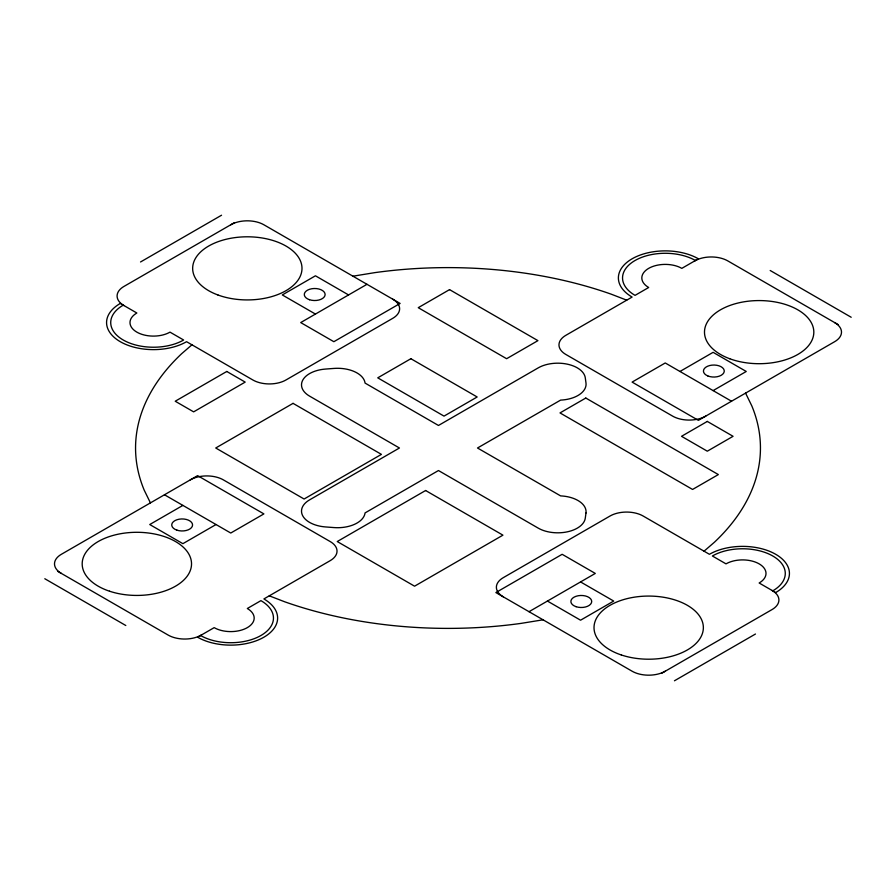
<?xml version="1.0" encoding="UTF-8"?>
<svg xmlns="http://www.w3.org/2000/svg" width="896" height="896" viewBox="0 0 896 896"><rect width="100%" height="100%" fill="white"/><g stroke="black" fill="none" stroke-linecap="round" stroke-linejoin="round"><path stroke-width="1.34" d="M191.946 344.814L181.597 353.752A312.446 180.387 0 0 0 144.189 490.112L150.427 502.88M704.054 551.186L714.403 542.248A312.446 180.387 0 0 0 751.811 405.888L745.573 393.12M140.538 261.979L221.547 215.219M234.438 222.656L123.962 286.429A23.43 13.53 0 0 0 123.962 305.57M366.99 284.301L300.709 322.571L333.85 341.701L400.131 303.442L263.894 224.784A23.43 13.53 0 0 0 230.754 224.784M182.885 505.4L149.744 524.53L182.885 543.67L216.026 524.53M679.974 371.47L713.115 352.33L746.256 371.47L713.115 390.6M529.01 611.699L595.291 573.429L562.15 554.299L495.869 592.558L632.106 671.216A23.43 13.53 0 0 0 665.246 671.216M661.562 673.344L772.038 609.571A23.43 13.53 0 0 0 772.038 590.43M674.453 680.781L755.462 634.021M352.946 276.192L375.066 272.597A312.446 180.387 0 0 1 611.251 294.19L626.73 300.171M543.054 619.808L520.934 623.403A312.446 180.387 0 0 1 284.749 601.81L269.27 595.829M770.19 270.491L851.2 317.262M838.309 324.699L727.843 260.926A23.43 13.53 0 0 0 694.702 260.926M731.528 401.229L665.246 362.97L632.106 382.099L698.387 420.358L834.635 341.701A23.43 13.53 0 0 0 834.635 322.571M348.578 294.941L315.437 275.8L282.296 294.941L315.437 314.07M580.563 581.93L613.704 601.059L580.563 620.2L547.422 601.059M164.472 494.771L230.754 533.03L263.894 513.901L197.613 475.642L61.365 554.299A23.43 13.53 0 0 0 61.365 573.429M57.691 571.301L168.157 635.074A23.43 13.53 0 0 0 201.298 635.074M44.8 578.738L125.81 625.509M123.234 305.144A42.706 24.651 0 0 0 123.234 340.01A42.706 24.651 0 0 0 183.624 340.01L169.994 332.136A23.43 13.53 0 0 1 136.853 332.136A23.43 13.53 0 0 1 136.853 313.006L120.288 303.442A46.872 27.059 0 0 0 120.288 341.701A46.872 27.059 0 0 0 186.57 341.701L252.84 379.971A23.43 13.53 0 0 0 285.981 379.971L392.762 318.315A23.43 13.53 0 0 0 392.762 299.186M200.558 635.499A42.706 24.651 0 0 0 260.949 635.499A42.706 24.651 0 0 0 260.949 600.634L247.318 608.507A23.43 13.53 0 0 1 247.318 627.637A23.43 13.53 0 0 1 214.178 627.637L197.613 637.202A46.872 27.059 0 0 0 263.894 637.202A46.872 27.059 0 0 0 263.894 598.942L330.165 560.672A23.43 13.53 0 0 0 330.165 541.542L223.384 479.886A23.43 13.53 0 0 0 190.243 479.886M772.766 590.856A42.706 24.651 0 0 0 772.766 555.99A42.706 24.651 0 0 0 712.376 555.99L726.006 563.864A23.43 13.53 0 0 1 759.147 563.864A23.43 13.53 0 0 1 759.147 582.994L775.712 592.558A46.872 27.059 0 0 0 775.712 554.299A46.872 27.059 0 0 0 709.43 554.299L643.16 516.029A23.43 13.53 0 0 0 610.019 516.029L503.238 577.685A23.43 13.53 0 0 0 503.238 596.814M695.442 260.501A42.706 24.651 0 0 0 635.051 260.501A42.706 24.651 0 0 0 635.051 295.366L648.682 287.493A23.43 13.53 0 0 1 648.682 268.363A23.43 13.53 0 0 1 681.822 268.363L698.387 258.798A46.872 27.059 0 0 0 632.106 258.798A46.872 27.059 0 0 0 632.106 297.058L565.835 335.328A23.43 13.53 0 0 0 565.835 354.458L672.616 416.114A23.43 13.53 0 0 0 705.757 416.114M585.984 513.016L585.29 518.123A27.597 15.938 0 0 1 567.336 531.832A27.597 15.938 0 0 1 538.261 528.147L438.469 470.534L365.03 512.938L364.896 513.845A27.597 15.938 0 0 1 333.95 527.576L325.517 526.938A27.597 15.938 0 0 1 302.982 516.264A27.597 15.938 0 0 1 309.59 499.867L399.437 448L309.59 396.133A27.597 15.938 0 0 1 302.982 379.736A27.597 15.938 0 0 1 325.517 369.062L333.95 368.424A27.597 15.938 0 0 1 364.896 382.155L365.03 383.062L438.469 425.466L538.261 367.853A27.597 15.938 0 0 1 567.336 364.168A27.597 15.938 0 0 1 585.29 377.877L585.984 382.984A27.597 15.938 0 0 1 560.616 400.109L477.501 448L560.616 495.891A27.597 15.938 0 0 1 585.984 513.016M226.778 371.47L175.224 401.229L193.637 411.858L245.19 382.099L226.778 371.47M449.546 289.621L418.253 307.686L506.621 358.714L537.925 340.637L449.546 289.621M293.059 403.357L215.734 448L304.102 499.016L381.427 454.373L293.059 403.357M410.883 358.714L377.742 377.843L444.024 416.114L477.165 396.984L410.883 358.714M425.611 490.515L337.243 541.542L414.568 586.186L502.936 535.158L425.611 490.515M585.794 398.037L560.011 412.922L692.574 489.451L718.346 474.578L585.794 398.037M707.302 421.422L681.531 436.307L707.302 451.192L733.074 436.307L707.302 421.422M309.501 299.723A10.416 6.014 0 0 0 325.125 294.515A10.416 6.014 0 0 0 309.501 289.307A10.416 6.014 0 0 0 309.501 299.723M217.941 294.986A54.678 31.573 0 0 0 301.941 269.741A54.678 31.573 0 0 0 222.074 240.363A54.678 31.573 0 0 0 217.941 294.986M176.938 530.163A10.416 6.014 0 0 0 192.562 524.955A10.416 6.014 0 0 0 176.938 519.747A10.416 6.014 0 0 0 176.938 530.163M109.514 591.203A54.678 31.573 0 0 0 191.531 563.864A54.678 31.573 0 0 0 109.514 536.525A54.678 31.573 0 0 0 109.514 591.203M576.083 606.693A10.416 6.014 0 0 0 591.707 601.485A10.416 6.014 0 0 0 576.083 596.277A10.416 6.014 0 0 0 576.083 606.693M621.342 654.976A54.678 31.573 0 0 0 703.36 627.637A54.678 31.573 0 0 0 621.342 600.298A54.678 31.573 0 0 0 621.342 654.976M707.784 375.928A10.416 6.014 0 0 0 724.214 371.627A10.416 6.014 0 0 0 709.554 365.568A10.416 6.014 0 0 0 707.784 375.928M729.77 358.758A54.678 31.573 0 0 0 813.77 333.514A54.678 31.573 0 0 0 733.902 304.136A54.678 31.573 0 0 0 729.77 358.758"/></g></svg>
